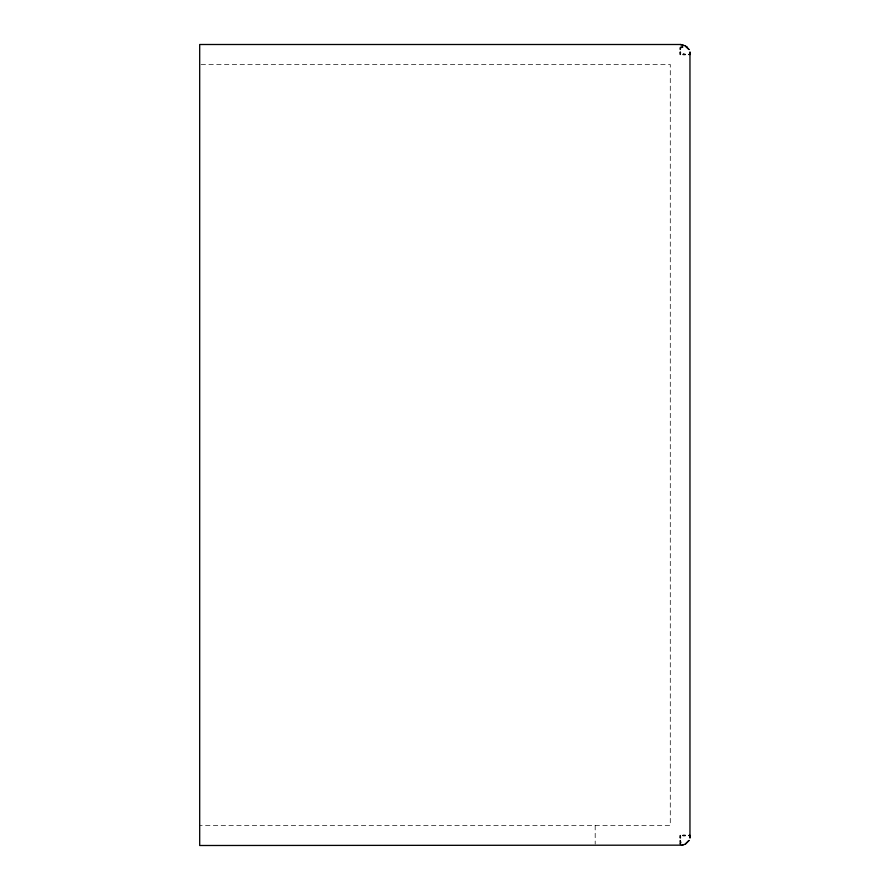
<?xml version="1.0" encoding="UTF-8"?>
<svg xmlns="http://www.w3.org/2000/svg" width="890" height="890" viewBox="0 0 890 890"><rect width="100%" height="100%" fill="white"/><g stroke="black" fill="none" stroke-linecap="round" stroke-linejoin="round"><path stroke-width="0.67" stroke-dasharray="4.45 3.34" d="M201.084 64.525L670.281 64.525L670.281 825.475L199.694 825.475M595.188 825.475L595.188 844.165"/><path stroke-width="1.33" d="M690.306 835.488L689.961 838.08L689.961 51.92L690.306 54.513M685.3 844.154L688.96 840.494L685.3 844.154L681.495 845.355M682.886 845.155L199.694 845.5L199.694 44.5L680.294 44.5L685.3 45.846L688.96 49.506L685.3 45.846M680.294 44.5L682.886 44.845M687.369 47.437L686.401 47.003L687.492 47.559M680.461 52.677L680.294 54.513L680.294 51.92L680.461 52.677M680.65 47.559L680.294 49.506L680.294 47.437L682.864 47.003L680.65 47.559M680.65 842.441L680.294 844.154L680.294 840.494L680.65 842.441M680.461 837.323L680.294 838.08L680.294 835.488L680.461 837.323M689.961 835.488L688.96 835.488L689.961 835.488M683.609 54.268L682.886 54.513L685.3 54.513L683.609 54.268M689.739 54.268L688.96 54.513L689.739 54.268M685.3 835.488L682.886 835.488L685.3 835.488"/></g></svg>
